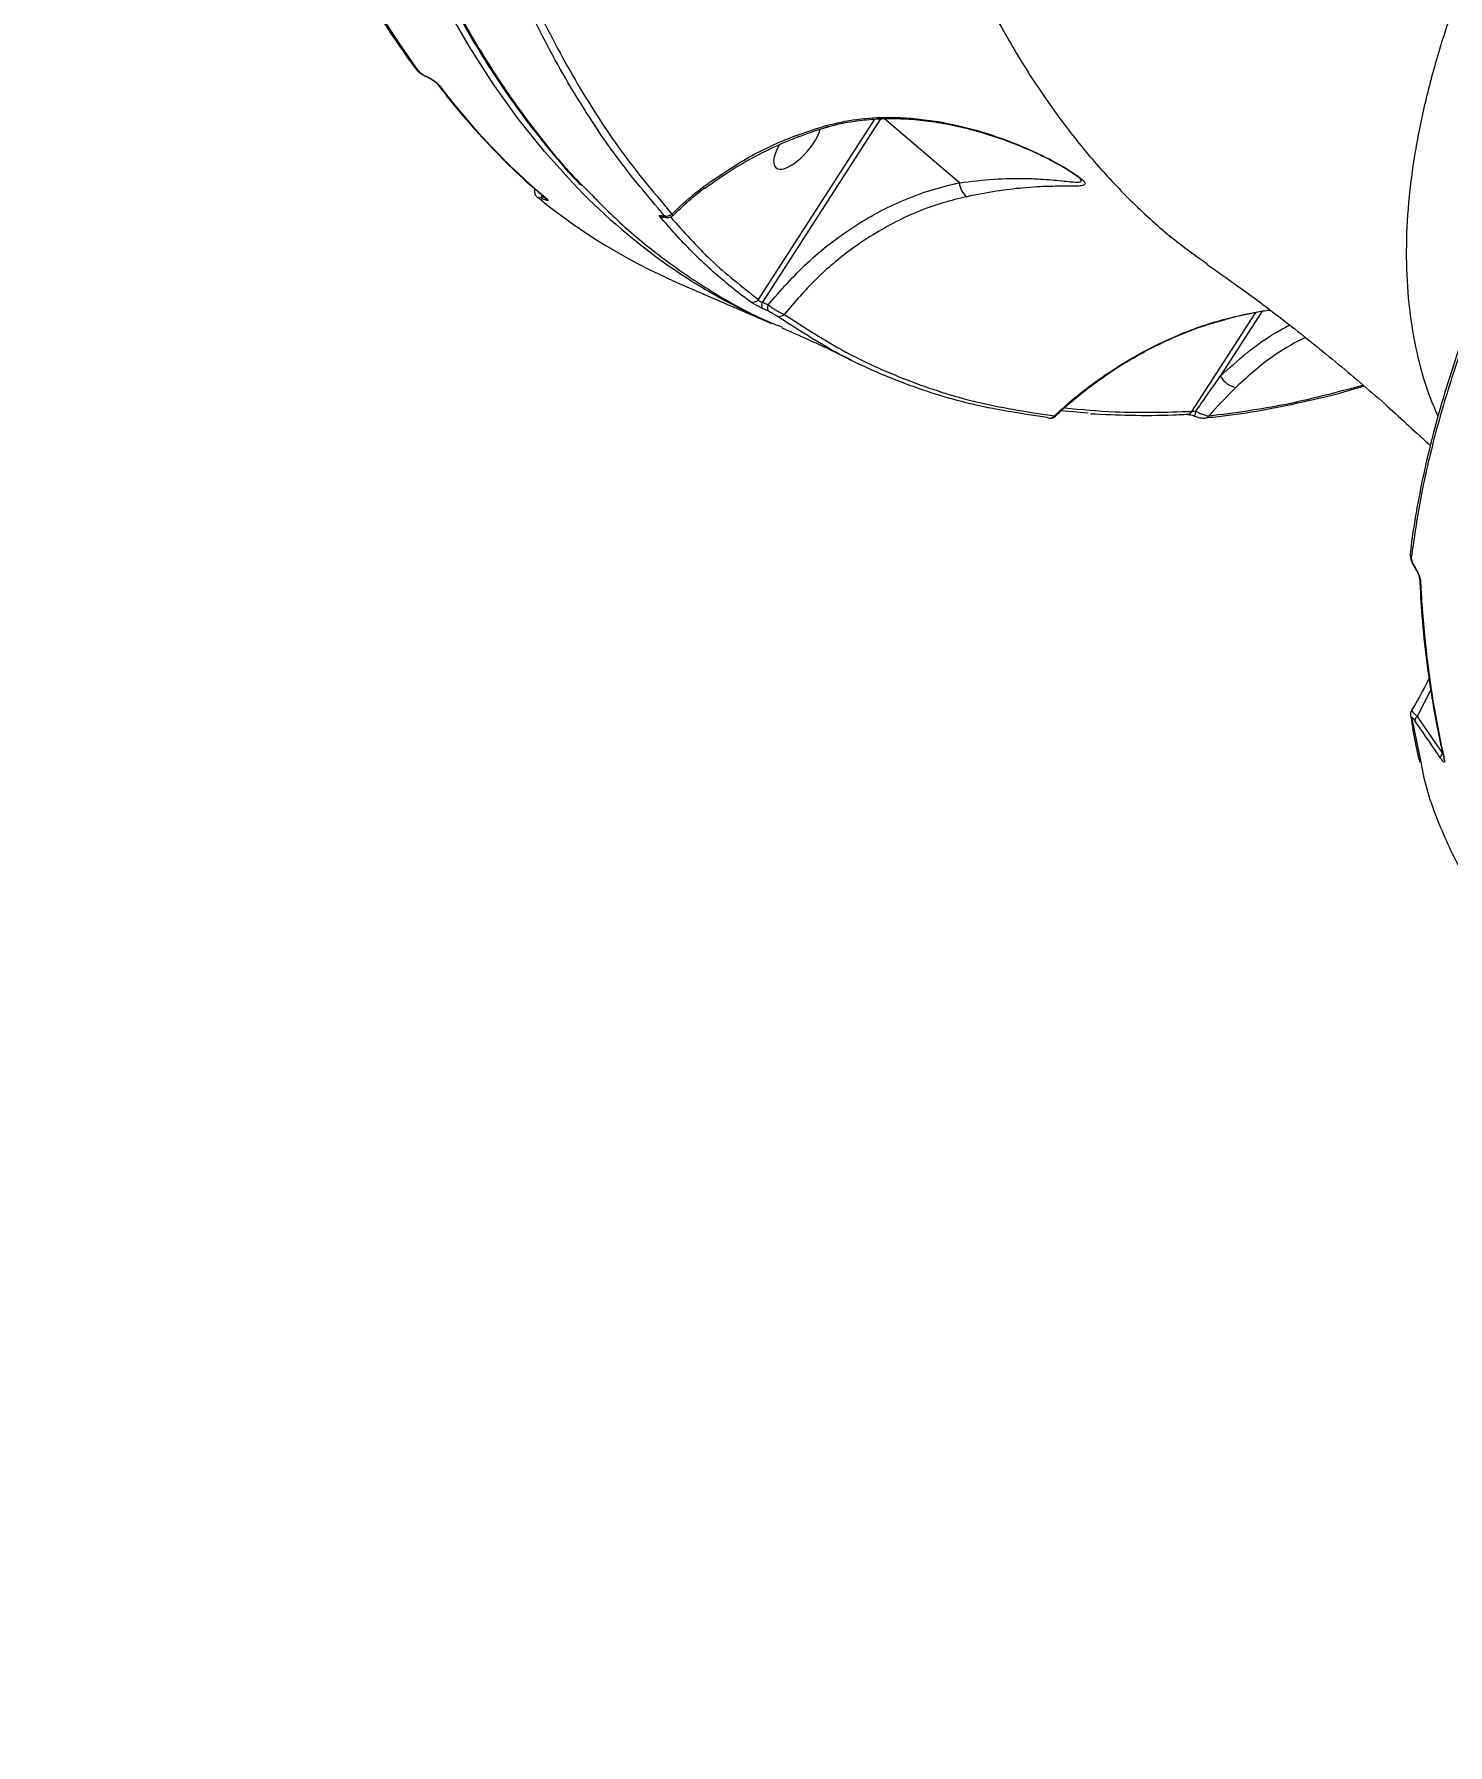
# Model space of a CAD drawing. Header units: millimetres. Extents: x -10881 to 8954, y -8695 to 5624.
# Drawn here: x -5188.4 to -4990.8, y 2245.8 to 2484.9 of the extents above; entities that cross this region are included whole.
import ezdxf

# ---------------------------------------------------------------- set-up
doc = ezdxf.new("R2010")
doc.units = ezdxf.units.MM
for name, color, linetype in [('DIKOM_ОБЪЕКТ', 7, 'Continuous'), ('DIKOM_РАЗМЕР_ЗОНА', 7, 'Continuous'), ('DIKOM_РАЗМЕР_ОБЪЕКТА', 7, 'Continuous')]:
    doc.layers.add(name, color=color, linetype=linetype)
doc.styles.add('style1', font='arial.ttf', dxfattribs={"width": 0.8})
doc.dimstyles.new('1-50', dxfattribs={"dimtxt": 300, "dimasz": 200, "dimexe": 100, "dimexo": 0, "dimgap": 100, "dimtad": 1, "dimtxsty": 'style1', "dimcen": 200, "dimclrd": 7, "dimclre": 7, "dimclrt": 7, "dimadec": 1, "dimazin": 2, "dimtfac": 1, "dimtmove": 0, "dimatfit": 2, "dimfxl": 0, "dimlwd": 25, "dimlwe": 18, "dimarcsym": 0})

# ---------------------------------------------------------------- blocks, each defined once
blk = doc.blocks.new('*D9')
at = {"layer": 'Defpoints', "color": 0, "transparency": 16777216}
for p in [(-9533.99, 4149), (-6877.05, 4149), (-2715.65, -5051.15)]:
    blk.add_point(p, dxfattribs=at)
at = {"layer": 'DIKOM_РАЗМЕР_ОБЪЕКТА', "color": 7, "lineweight": 18, "transparency": 16777216}
for p, q in [((-6877.05, 4149), (-9633.99, 4149)), ((-2715.65, -5051.15), (-9633.99, -5051.15))]:
    blk.add_line(p, q, dxfattribs=at)
at = {"layer": 'DIKOM_РАЗМЕР_ОБЪЕКТА', "color": 7, "lineweight": 25, "transparency": 16777216}
blk.add_line((-9533.99, -4851.15), (-9533.99, 3949), dxfattribs=at)
at = {"layer": 'DIKOM_РАЗМЕР_ОБЪЕКТА', "color": 7, "transparency": 16777216}
for points in [[(-9567.32, 3949), (-9500.66, 3949), (-9533.99, 4149)], [(-9567.32, -4851.15), (-9500.66, -4851.15), (-9533.99, -5051.15)]]:
    blk.add_solid(points, dxfattribs=at)
at = {"layer": 'DIKOM_РАЗМЕР_ОБЪЕКТА', "color": 7, "transparency": 16777216, "insert": (-9787.16, -451.07), "char_height": 300, "attachment_point": 5, "rotation": 90, "style": 'style1'}
blk.add_mtext('9200', dxfattribs=at)
blk = doc.blocks.new('*D10')
at = {"layer": 'Defpoints', "color": 0, "transparency": 16777216}
for p in [(-7152.73, 2730.8), (7385.22, 911.28), (7385.22, -7693.77)]:
    blk.add_point(p, dxfattribs=at)
at = {"layer": 'DIKOM_РАЗМЕР_ОБЪЕКТА', "color": 7, "lineweight": 18, "transparency": 16777216}
for p, q in [((-7152.73, 2730.8), (-7152.73, -7793.77)), ((7385.22, 911.28), (7385.22, -7793.77))]:
    blk.add_line(p, q, dxfattribs=at)
at = {"layer": 'DIKOM_РАЗМЕР_ОБЪЕКТА', "color": 7, "lineweight": 25, "transparency": 16777216}
blk.add_line((-6952.73, -7693.77), (7185.22, -7693.77), dxfattribs=at)
at = {"layer": 'DIKOM_РАЗМЕР_ОБЪЕКТА', "color": 7, "transparency": 16777216}
for points in [[(-6952.73, -7660.43), (-6952.73, -7727.1), (-7152.73, -7693.77)], [(7185.22, -7660.43), (7185.22, -7727.1), (7385.22, -7693.77)]]:
    blk.add_solid(points, dxfattribs=at)
at = {"layer": 'DIKOM_РАЗМЕР_ОБЪЕКТА', "color": 7, "transparency": 16777216, "insert": (116.24, -7440.59), "char_height": 300, "attachment_point": 5, "style": 'style1'}
blk.add_mtext('14500', dxfattribs=at)
blk = doc.blocks.new('*D11')
at = {"layer": 'Defpoints', "color": 0, "transparency": 16777216}
for p in [(-7028.45, 5624.13), (-10431.26, -7165.91), (-2784.83, -7165.91)]:
    blk.add_point(p, dxfattribs=at)
at = {"layer": 'DIKOM_РАЗМЕР_ЗОНА', "color": 7, "lineweight": 18, "transparency": 16777216}
for p, q in [((-7028.45, 5624.13), (-10531.26, 5624.13)), ((-2784.83, -7165.91), (-10531.26, -7165.91))]:
    blk.add_line(p, q, dxfattribs=at)
at = {"layer": 'DIKOM_РАЗМЕР_ЗОНА', "color": 7, "lineweight": 25, "transparency": 16777216}
blk.add_line((-10431.26, 5424.13), (-10431.26, -6965.91), dxfattribs=at)
at = {"layer": 'DIKOM_РАЗМЕР_ЗОНА', "color": 7, "transparency": 16777216}
for points in [[(-10464.6, 5424.13), (-10397.93, 5424.13), (-10431.26, 5624.13)], [(-10464.6, -6965.91), (-10397.93, -6965.91), (-10431.26, -7165.91)]]:
    blk.add_solid(points, dxfattribs=at)
at = {"layer": 'DIKOM_РАЗМЕР_ЗОНА', "color": 7, "transparency": 16777216, "insert": (-10684.43, -770.89), "char_height": 300, "attachment_point": 5, "rotation": 90, "style": 'style1'}
blk.add_mtext('12800', dxfattribs=at)
blk = doc.blocks.new('*D12')
at = {"layer": 'Defpoints', "color": 0, "transparency": 16777216}
for p in [(-9113.32, 3014.05), (8954.2, 2756.48), (8954.2, -8594.51)]:
    blk.add_point(p, dxfattribs=at)
at = {"layer": 'DIKOM_РАЗМЕР_ЗОНА', "color": 7, "lineweight": 18, "transparency": 16777216}
for p, q in [((-9113.32, 3014.05), (-9113.32, -8694.51)), ((8954.2, 2756.48), (8954.2, -8694.51))]:
    blk.add_line(p, q, dxfattribs=at)
at = {"layer": 'DIKOM_РАЗМЕР_ЗОНА', "color": 7, "lineweight": 25, "transparency": 16777216}
blk.add_line((-8913.32, -8594.51), (8754.2, -8594.51), dxfattribs=at)
at = {"layer": 'DIKOM_РАЗМЕР_ЗОНА', "color": 7, "transparency": 16777216}
for points in [[(-8913.32, -8561.18), (-8913.32, -8627.85), (-9113.32, -8594.51)], [(8754.2, -8561.18), (8754.2, -8627.85), (8954.2, -8594.51)]]:
    blk.add_solid(points, dxfattribs=at)
at = {"layer": 'DIKOM_РАЗМЕР_ЗОНА', "color": 7, "transparency": 16777216, "insert": (-79.56, -8341.34), "char_height": 300, "attachment_point": 5, "style": 'style1'}
blk.add_mtext('18000', dxfattribs=at)

msp = doc.modelspace()

# ---------------------------------------------------------------- linework, layer by layer
at = {"layer": 'DIKOM_ОБЪЕКТ', "color": 7, "linetype": 'Continuous', "lineweight": 15}
for p, q in [((-5133.634, 2479.059), (-5133.549, 2479.022)), ((-5133.549, 2478.989), (-5133.464, 2478.952)), ((-5087.192, 2447.863), (-5070.934, 2473.079)), ((-5070.127, 2473.099), (-5086.631, 2447.502)), ((-5059.103, 2464.176), (-5069.564, 2473.113)), ((-5117.364, 2461.935), (-5117.392, 2461.946)), ((-5024.526, 2452.911), (-5024.453, 2452.858)), ((-5098.593, 2450.254), (-5085.339, 2444.513)), ((-5086.631, 2447.502), (-5085.822, 2447.108)), ((-5085.789, 2446.204), (-5086.595, 2446.597)), ((-5026.597, 2432.214), (-5017.675, 2446.052)), ((-5016.76, 2446.24), (-5022.634, 2437.129)), ((-5041.081, 2431.963), (-5044.857, 2432.297)), ((-4995.426, 2410.344), (-4995.398, 2410.3)), ((-4993.208, 2393.279), (-4995.122, 2389.544)), ((-4995.885, 2389.295), (-4994.578, 2382.929)), ((-4995.122, 2389.544), (-4991.553, 2384.332))]:
    msp.add_line(p, q, dxfattribs=at)
at = {"layer": 'DIKOM_ОБЪЕКТ', "color": 7, "linetype": 'Continuous', "lineweight": 15, "flags": 128}
for points in [[(-5112.394, 2463.384), (-5113.234, 2464.255), (-5117.077, 2468.528), (-5120.752, 2473.106), (-5124.256, 2477.984), (-5127.587, 2483.159), (-5130.742, 2488.625)], [(-5077.696, 2472.182), (-5077.571, 2472.074), (-5077.465, 2472.047), (-5077.456, 2472.049)], [(-5118.04, 2462.112), (-5117.999, 2462.081), (-5117.854, 2461.999)], [(-5116.883, 2461.983), (-5116.839, 2461.95), (-5116.687, 2461.863)], [(-5100.609, 2459.534), (-5100.487, 2459.46), (-5100.458, 2459.448)], [(-4995.402, 2410.285), (-4995.411, 2410.3), (-4995.413, 2410.38)]]:
    msp.add_lwpolyline(points, dxfattribs=at)
at = {"layer": 'DIKOM_ОБЪЕКТ', "color": 7, "linetype": 'Continuous', "lineweight": 15}
for centre, radius, start, end in [((-5014.177, 2566.367), 148.409, 197.36219, 215.65211), ((-5134.463, 2480.583), 0.781, 216.71624, 246.90684), ((-5133.465, 2479.18), 0.208, 215.54674, 246.19941), ((-5133.38, 2479.142), 0.207, 215.5187, 247.29142), ((-5131.458, 2478.48), 0.781, 217.00395, 246.89923), ((-5053.411, 2536.966), 98.206, 217.07501, 229.8853), ((-5050.985, 2522.596), 85.306, 223.95686, 246.25264), ((-5094.705, 2463.705), 0.294, 209.72848, 259.6972), ((-5056.481, 2464.33), 2.626, 183.36059, 233.23805), ((-5065.654, 2525.937), 82.54, 230.77177, 246.48028), ((-5116.877, 2462.332), 0.643, 164.85161, 216.85367), ((-5116.855, 2462.318), 0.637, 165.42804, 216.95741), ((-5100.549, 2460.312), 0.955, 244.32184, 286.24446), ((-5099.969, 2460.521), 1, 246.23935, 313.65327), ((-5087.957, 2448.458), 0.97, 246.31418, 322.13483), ((-5085.915, 2447.077), 0.832, 149.31154, 215.24494), ((-5085.11, 2446.682), 0.83, 149.13309, 215.14766), ((-5084.257, 2446.428), 0.943, 245.81063, 316.30997), ((-5019.681, 2438.936), 3.462, 211.45843, 256.99897), ((-5027.3, 2432.61), 0.808, 275.17475, 330.5675), ((-5023.46, 2431.169), 2.79, 157.09593, 172.12352), ((-5046.476, 2432.118), 0.839, 244.58458, 320.98338), ((-5024.856, 2432.084), 0.817, 278.17987, 322.39232), ((-4995.262, 2412.251), 0.832, 173.27416, 215.61782), ((-4994.087, 2408.946), 0.723, 182.50597, 218.1164), ((-4995.188, 2389.791), 0.855, 187.34907, 215.48104), ((-4994.621, 2388.851), 0.855, 125.85598, 169.35902), ((-4991.071, 2383.636), 0.847, 124.68447, 168.25557), ((-4990.668, 2383.914), 0.765, 191.67133, 215.64854)]:
    msp.add_arc(centre, radius, start, end, dxfattribs=at)
for start_param, end_param in [(3.2836921, 5.5459991), (1.9818586, 3.2836921)]:
    msp.add_ellipse((-5081.73, 2469.836), major_axis=(3.012, 3.564), ratio=0.4015361, start_param=start_param, end_param=end_param, dxfattribs=at)
for points, knots in [([(-5147.915, 2691.352), (-5148.129, 2689.946), (-5148.861, 2685.145), (-5149.926, 2677.06), (-5151.114, 2667.118), (-5152.111, 2657.333), (-5152.931, 2647.716), (-5153.569, 2638.269), (-5154.027, 2628.988), (-5154.306, 2619.869), (-5154.406, 2610.908), (-5154.328, 2602.105), (-5154.07, 2593.455), (-5153.633, 2584.957), (-5153.016, 2576.609), (-5152.219, 2568.418), (-5151.245, 2560.409), (-5150.097, 2552.616), (-5148.777, 2545.062), (-5147.287, 2537.75), (-5145.626, 2530.677), (-5143.794, 2523.839), (-5141.792, 2517.234), (-5139.618, 2510.86), (-5137.271, 2504.716), (-5134.752, 2498.801), (-5132.058, 2493.112), (-5129.191, 2487.653), (-5126.157, 2482.435), (-5122.967, 2477.483), (-5119.635, 2472.808), (-5116.151, 2468.448), (-5113.578, 2465.445), (-5112.123, 2463.979), (-5111.925, 2463.78)], [0, 0, 0, 0, 0.0136711, 0.0466663, 0.0796722, 0.1125298, 0.1452364, 0.1778293, 0.2103456, 0.2428227, 0.2752975, 0.3077997, 0.3403614, 0.3730194, 0.4058107, 0.4387721, 0.4718057, 0.5047379, 0.5375071, 0.5701507, 0.6027055, 0.6352079, 0.6676943, 0.7001984, 0.7327466, 0.7653748, 0.7981185, 0.8310132, 0.8640304, 0.8969971, 0.9297675, 0.9623851, 0.9948853, 1, 1, 1, 1]), ([(-5147.495, 2690.864), (-5148.068, 2686.877), (-5149.368, 2677.841), (-5150.984, 2664.016), (-5152.349, 2649.383), (-5153.303, 2635.031), (-5153.853, 2620.88), (-5153.984, 2607), (-5153.684, 2593.39), (-5152.949, 2580.179), (-5151.792, 2567.544), (-5150.232, 2555.523), (-5148.286, 2544.088), (-5145.935, 2533.12), (-5143.16, 2522.566), (-5139.96, 2512.483), (-5136.324, 2502.879), (-5132.277, 2493.849), (-5127.874, 2485.517), (-5123.157, 2477.877), (-5118.101, 2470.972), (-5114.25, 2466.24), (-5111.98, 2464.004), (-5111.633, 2463.661)], [0, 0, 0, 0, 0.0389583, 0.0882988, 0.1376392, 0.1873224, 0.2370056, 0.2877698, 0.3385339, 0.3896716, 0.4408093, 0.4901498, 0.5394902, 0.5891734, 0.6388566, 0.6896208, 0.7403849, 0.7915226, 0.8426603, 0.8920002, 0.9413401, 0.9910227, 1, 1, 1, 1]), ([(-5077.599, 2622.122), (-5077.741, 2616.933), (-5078.027, 2606.542), (-5077.772, 2591.503), (-5077.009, 2576.889), (-5075.762, 2563.616), (-5074.155, 2551.634), (-5072.281, 2540.844), (-5070.034, 2530.481), (-5067.397, 2520.494), (-5064.371, 2510.94), (-5060.944, 2501.828), (-5057.141, 2493.253), (-5053.058, 2485.413), (-5048.739, 2478.304), (-5044.208, 2471.88), (-5039.373, 2465.99), (-5034.192, 2460.637), (-5029.257, 2456.234), (-5025.914, 2453.886), (-5024.526, 2452.911)], [0, 0, 0, 0, 0.0644933, 0.1291444, 0.1942776, 0.259574, 0.3134729, 0.3673718, 0.421647, 0.4759222, 0.5313948, 0.5868673, 0.6427589, 0.6986504, 0.7508568, 0.8030631, 0.8556269, 0.9081906, 0.9618901, 1, 1, 1, 1]), ([(-4992.193, 2431.517), (-4992.661, 2432.602), (-4993.888, 2435.452), (-4995.221, 2440.449), (-4996.259, 2446.483), (-4996.68, 2452.887), (-4996.507, 2459.641), (-4995.741, 2466.596), (-4994.42, 2473.718), (-4992.579, 2480.986), (-4990.195, 2488.515), (-4987.504, 2495.67), (-4984.656, 2502.364), (-4981.776, 2508.549), (-4978.584, 2514.86), (-4974.715, 2522.02), (-4971.651, 2527.164), (-4969.894, 2530.113)], [0, 0, 0, 0, 0.04548234, 0.11943323, 0.19351592, 0.2685382, 0.34369647, 0.41912796, 0.49077793, 0.56242799, 0.634547, 0.70666608, 0.76142479, 0.81618351, 0.87114856, 0.92611362, 1, 1, 1, 1]), ([(-5156.24, 2522.514), (-5155.861, 2521.383), (-5154.763, 2518.101), (-5152.815, 2512.85), (-5150.343, 2506.845), (-5147.703, 2501.09), (-5144.899, 2495.587), (-5141.934, 2490.339), (-5138.863, 2485.442), (-5136.546, 2482.093), (-5135.286, 2480.383), (-5135.089, 2480.116)], [0, 0, 0, 0, 0.06883382, 0.1996417, 0.33044335, 0.46122759, 0.59198832, 0.72271859, 0.85341078, 0.97711995, 1, 1, 1, 1]), ([(-5100.372, 2459.606), (-5102.619, 2462.268), (-5107.118, 2467.6), (-5113.177, 2476.878), (-5118.766, 2487.021), (-5121.987, 2494.602), (-5123.6, 2498.399)], [0, 0, 0, 0, 0.2482766, 0.4972325, 0.7482654, 1, 1, 1, 1]), ([(-5122.466, 2498.544), (-5120.879, 2494.803), (-5117.7, 2487.311), (-5112.158, 2477.21), (-5106.093, 2467.882), (-5101.552, 2462.495), (-5099.279, 2459.797)], [0, 0, 0, 0, 0.248276, 0.4972311, 0.7482642, 1, 1, 1, 1]), ([(-5135.082, 2480.126), (-5135.051, 2480.079), (-5134.911, 2479.871), (-5134.597, 2479.611), (-5134.132, 2479.288), (-5133.761, 2479.076), (-5133.568, 2479.004), (-5133.511, 2478.983)], [0, 0, 0, 0, 0.0992356, 0.4363626, 0.68487, 0.9082706, 1, 1, 1, 1]), ([(-5134.77, 2479.865), (-5134.707, 2479.792), (-5134.595, 2479.663), (-5134.32, 2479.448), (-5134.039, 2479.263), (-5133.803, 2479.134), (-5133.673, 2479.076), (-5133.634, 2479.059)], [0, 0, 0, 0, 0.3025704, 0.534681, 0.7254608, 0.9171004, 1, 1, 1, 1]), ([(-5133.549, 2479.022), (-5133.49, 2478.995), (-5133.286, 2478.904), (-5132.912, 2478.697), (-5132.462, 2478.402), (-5132.033, 2478.066), (-5131.859, 2477.869), (-5131.764, 2477.762)], [0, 0, 0, 0, 0.0796272, 0.2757181, 0.4707552, 0.7105349, 1, 1, 1, 1]), ([(-5133.46, 2478.949), (-5133.434, 2478.938), (-5133.34, 2478.898), (-5133.185, 2478.821), (-5133.07, 2478.752), (-5133.033, 2478.731)], [0, 0, 0, 0, 0.2061807, 0.7480656, 1, 1, 1, 1]), ([(-5133.033, 2478.731), (-5132.978, 2478.699), (-5132.812, 2478.605), (-5132.546, 2478.421), (-5132.281, 2478.215), (-5132.117, 2478.055), (-5132.092, 2478.022), (-5132.082, 2478.01)], [0, 0, 0, 0, 0.1083884, 0.3258967, 0.5865407, 0.8501151, 1, 1, 1, 1]), ([(-5132.078, 2478.006), (-5131.473, 2477.225), (-5129.721, 2474.965), (-5126.705, 2471.43), (-5122.981, 2467.498), (-5119.691, 2464.377), (-5117.621, 2462.612), (-5116.882, 2461.983)], [0, 0, 0, 0, 0.1293171, 0.3744324, 0.6194486, 0.8643304, 1, 1, 1, 1]), ([(-5077.696, 2472.182), (-5076.29, 2472.51), (-5073.433, 2473.178), (-5068.4, 2473.427), (-5062.76, 2472.971), (-5056.675, 2471.618), (-5051.73, 2469.892), (-5047.926, 2468.204), (-5045.356, 2466.884), (-5043.33, 2465.682), (-5041.989, 2464.729), (-5041.415, 2464.082), (-5041.659, 2463.795), (-5042.396, 2463.7), (-5043.862, 2463.679), (-5046.4, 2463.702), (-5049.993, 2463.501), (-5053.88, 2463.04), (-5056.653, 2462.499), (-5058.053, 2462.226)], [0, 0, 0, 0, 0.0629197, 0.127791, 0.2147671, 0.3041642, 0.3947471, 0.4415346, 0.4882116, 0.5268398, 0.5575703, 0.588539, 0.6242856, 0.6582042, 0.6928778, 0.7739249, 0.8569712, 0.9277884, 1, 1, 1, 1]), ([(-5077.437, 2471.993), (-5077.051, 2472.105), (-5075.855, 2472.453), (-5073.693, 2472.826), (-5070.944, 2473.12), (-5068.002, 2473.189), (-5064.908, 2473.022), (-5061.682, 2472.582), (-5058.337, 2471.885), (-5054.917, 2470.921), (-5051.79, 2469.811), (-5049.134, 2468.695), (-5047.06, 2467.721), (-5045.898, 2467.096), (-5045.364, 2466.809)], [0, 0, 0, 0, 0.0369979, 0.1143932, 0.196621, 0.283808, 0.3754239, 0.4710883, 0.5723832, 0.6790508, 0.7883433, 0.8706146, 0.9406546, 1, 1, 1, 1]), ([(-5094.96, 2463.56), (-5093.094, 2464.858), (-5089.325, 2467.481), (-5083.476, 2470.329), (-5079.505, 2471.602), (-5077.696, 2472.182)], [0, 0, 0, 0, 0.3481775, 0.703135, 1, 1, 1, 1]), ([(-5094.725, 2463.37), (-5093.745, 2464.078), (-5091.692, 2465.559), (-5088.379, 2467.514), (-5084.855, 2469.301), (-5081.213, 2470.783), (-5078.729, 2471.666), (-5077.457, 2471.987), (-5077.441, 2471.991)], [0, 0, 0, 0, 0.1847148, 0.3869336, 0.5900848, 0.793744, 0.9973571, 1, 1, 1, 1]), ([(-5045.364, 2466.809), (-5045.339, 2466.795), (-5044.901, 2466.566), (-5044.175, 2466.132), (-5043.317, 2465.592), (-5042.801, 2465.227), (-5042.652, 2465.102), (-5042.617, 2465.073)], [0, 0, 0, 0, 0.0214881, 0.3665541, 0.6666185, 0.9231971, 1, 1, 1, 1]), ([(-5118.421, 2463.312), (-5118.44, 2463.272), (-5118.504, 2463.132), (-5118.498, 2462.879), (-5118.433, 2462.609), (-5118.318, 2462.396), (-5118.183, 2462.237), (-5118.097, 2462.153), (-5118.044, 2462.116), (-5118.04, 2462.113)], [0, 0, 0, 0, 0.0910644, 0.3133371, 0.5003554, 0.6674661, 0.8208085, 0.9847175, 1, 1, 1, 1]), ([(-5111.633, 2463.661), (-5110.081, 2462.065), (-5106.595, 2458.477), (-5100.769, 2453.678), (-5094.201, 2449.178), (-5088.565, 2445.939), (-5085.007, 2444.455), (-5083.873, 2443.982)], [0, 0, 0, 0, 0.1873478, 0.4209892, 0.6546305, 0.889991, 1, 1, 1, 1]), ([(-5099.279, 2459.797), (-5098.243, 2460.78), (-5096.856, 2462.096), (-5095.343, 2463.264), (-5094.96, 2463.56)], [0, 0, 0, 0, 0.7468136, 1, 1, 1, 1]), ([(-5099.099, 2459.599), (-5098.591, 2460.101), (-5097.313, 2461.365), (-5095.843, 2462.617), (-5094.86, 2463.333), (-5094.751, 2463.412)], [0, 0, 0, 0, 0.3700499, 0.9304149, 1, 1, 1, 1]), ([(-5085.822, 2447.108), (-5084.051, 2449.142), (-5081.372, 2452.22), (-5077.279, 2455.65), (-5073.997, 2458.008), (-5070.528, 2460.065), (-5066.863, 2461.813), (-5063.053, 2463.237), (-5060.419, 2463.863), (-5059.103, 2464.176)], [0, 0, 0, 0, 0.2404012, 0.3636791, 0.4869552, 0.6133609, 0.7397639, 0.8698839, 1, 1, 1, 1]), ([(-5059.103, 2464.176), (-5057.465, 2464.37), (-5054.146, 2464.763), (-5050.021, 2464.823), (-5046.518, 2464.643), (-5044.255, 2464.388), (-5042.903, 2464.261), (-5042.211, 2464.255), (-5041.978, 2464.438), (-5042.241, 2464.77), (-5042.473, 2464.967), (-5042.502, 2464.991)], [0, 0, 0, 0, 0.19650547, 0.39807209, 0.56469414, 0.73397882, 0.80241769, 0.87196421, 0.94325229, 0.99281654, 1, 1, 1, 1]), ([(-5042.502, 2464.991), (-5042.521, 2465.009), (-5042.549, 2465.035), (-5042.597, 2465.069), (-5042.613, 2465.08)], [0, 0, 0, 0, 0.6731677, 1, 1, 1, 1]), ([(-5117.392, 2461.946), (-5117.477, 2461.982), (-5117.649, 2462.054), (-5117.831, 2462.109), (-5117.935, 2462.12), (-5117.948, 2462.083), (-5117.883, 2462.025), (-5117.854, 2461.999)], [0, 0, 0, 0, 0.1951513, 0.3900918, 0.5932741, 0.8111156, 1, 1, 1, 1]), ([(-5116.687, 2461.863), (-5116.643, 2461.823), (-5116.55, 2461.736), (-5116.567, 2461.681), (-5116.717, 2461.695), (-5116.985, 2461.777), (-5117.238, 2461.882), (-5117.364, 2461.935)], [0, 0, 0, 0, 0.1890341, 0.4045268, 0.6068518, 0.803372, 1, 1, 1, 1]), ([(-5116.887, 2461.986), (-5116.883, 2461.984), (-5116.876, 2461.978), (-5116.88, 2461.981), (-5116.881, 2461.983)], [0, 0, 0, 0, 0.4932226, 1, 1, 1, 1]), ([(-5058.053, 2462.226), (-5059.181, 2461.956), (-5062.572, 2461.144), (-5068.097, 2458.868), (-5074.02, 2455.199), (-5079.26, 2450.814), (-5082.128, 2447.465), (-5083.575, 2445.776)], [0, 0, 0, 0, 0.11658015, 0.3502653, 0.58970744, 0.79308861, 1, 1, 1, 1]), ([(-5100.963, 2459.451), (-5100.994, 2459.499), (-5101.057, 2459.594), (-5100.965, 2459.633), (-5100.793, 2459.6), (-5100.65, 2459.549), (-5100.609, 2459.534)], [0, 0, 0, 0, 0.2927471, 0.5849578, 0.8819794, 1, 1, 1, 1]), ([(-5088.347, 2447.57), (-5088.57, 2447.736), (-5089.688, 2448.563), (-5092.492, 2450.788), (-5096.581, 2454.466), (-5099.501, 2457.789), (-5100.963, 2459.451)], [0, 0, 0, 0, 0.0480628, 0.2403226, 0.6198798, 1, 1, 1, 1]), ([(-5100.609, 2459.534), (-5100.564, 2459.519), (-5100.452, 2459.479), (-5100.34, 2459.466), (-5100.295, 2459.502), (-5100.346, 2459.571), (-5100.372, 2459.606)], [0, 0, 0, 0, 0.18358036, 0.46265161, 0.7309778, 1, 1, 1, 1]), ([(-5100.551, 2459.479), (-5100.551, 2459.479), (-5100.558, 2459.48), (-5100.53, 2459.474), (-5100.479, 2459.455), (-5100.452, 2459.445)], [0, 0, 0, 0, 0.0470101, 0.5039568, 1, 1, 1, 1]), ([(-5100.455, 2459.455), (-5100.322, 2459.406), (-5100.108, 2459.327), (-5099.737, 2459.313), (-5099.418, 2459.405), (-5099.196, 2459.517), (-5099.123, 2459.619), (-5099.119, 2459.624)], [0, 0, 0, 0, 0.3455176, 0.5562463, 0.7611982, 0.9883397, 1, 1, 1, 1]), ([(-5099.477, 2459.399), (-5097.649, 2457.338), (-5093.894, 2453.102), (-5089.465, 2449.64), (-5087.192, 2447.863)], [0, 0, 0, 0, 0.4866334, 1, 1, 1, 1]), ([(-5099.279, 2459.797), (-5099.209, 2459.731), (-5099.107, 2459.636), (-5099.131, 2459.639), (-5099.139, 2459.639)], [0, 0, 0, 0, 0.6925041, 1, 1, 1, 1]), ([(-5024.513, 2452.773), (-5023.108, 2451.8), (-5019.263, 2449.139), (-5013.121, 2444.485), (-5006.106, 2438.851), (-4999.488, 2433.189), (-4995.266, 2429.268), (-4993.273, 2427.418)], [0, 0, 0, 0, 0.1301862, 0.356322, 0.5802413, 0.8018857, 1, 1, 1, 1]), ([(-5086.595, 2446.597), (-5086.732, 2446.664), (-5087.005, 2446.799), (-5087.449, 2447.033), (-5087.846, 2447.254), (-5088.164, 2447.443), (-5088.287, 2447.529), (-5088.347, 2447.57)], [0, 0, 0, 0, 0.2064332, 0.4133689, 0.6142255, 0.8134787, 1, 1, 1, 1]), ([(-5087.192, 2447.863), (-5087.186, 2447.829), (-5087.174, 2447.763), (-5087.102, 2447.668), (-5087.02, 2447.607), (-5086.94, 2447.564), (-5086.872, 2447.538), (-5086.758, 2447.509), (-5086.687, 2447.505), (-5086.631, 2447.502)], [0, 0, 0, 0, 0.20668845, 0.40491227, 0.53958968, 0.590575, 0.72942739, 0.78565742, 1, 1, 1, 1]), ([(-5085.822, 2447.108), (-5085.65, 2446.985), (-5085.305, 2446.738), (-5084.726, 2446.368), (-5084.189, 2446.057), (-5083.802, 2445.863), (-5083.634, 2445.799), (-5083.575, 2445.776)], [0, 0, 0, 0, 0.222342, 0.4448389, 0.6638261, 0.8806417, 1, 1, 1, 1]), ([(-5045.824, 2431.589), (-5045.017, 2432.323), (-5042.232, 2434.854), (-5036.961, 2438.681), (-5030.063, 2442.375), (-5022.932, 2445.07), (-5018.182, 2445.96), (-5015.782, 2446.409)], [0, 0, 0, 0, 0.0949227, 0.3276215, 0.5657318, 0.7805997, 1, 1, 1, 1]), ([(-5022.29, 2444.963), (-5021.701, 2445.136), (-5019.861, 2445.678), (-5017.662, 2446.142), (-5016.058, 2446.334), (-5015.727, 2446.373)], [0, 0, 0, 0, 0.2720377, 0.8500303, 1, 1, 1, 1]), ([(-4987.231, 2446.627), (-4987.25, 2446.58), (-4988.069, 2444.522), (-4989.445, 2440.551), (-4991.337, 2434.728), (-4992.926, 2429.036), (-4994.26, 2423.461), (-4995.289, 2418.03), (-4995.889, 2414.328), (-4996.068, 2412.476), (-4996.08, 2412.348)], [0, 0, 0, 0, 0.0038179, 0.1678364, 0.3319167, 0.496062, 0.6601168, 0.8240094, 0.9878494, 1, 1, 1, 1]), ([(-5084.643, 2445.567), (-5084.675, 2445.589), (-5084.749, 2445.639), (-5084.939, 2445.753), (-5085.204, 2445.902), (-5085.506, 2446.064), (-5085.695, 2446.158), (-5085.789, 2446.204)], [0, 0, 0, 0, 0.148787, 0.348725, 0.5573395, 0.7790753, 1, 1, 1, 1]), ([(-5046.837, 2431.36), (-5050.237, 2431.866), (-5057.048, 2432.881), (-5066.713, 2435.917), (-5076.003, 2439.979), (-5081.76, 2443.703), (-5084.643, 2445.567)], [0, 0, 0, 0, 0.248104, 0.4969539, 0.7480901, 1, 1, 1, 1]), ([(-5083.575, 2445.776), (-5080.741, 2443.941), (-5075.063, 2440.264), (-5065.845, 2436.204), (-5056.154, 2433.133), (-5049.271, 2432.104), (-5045.824, 2431.589)], [0, 0, 0, 0, 0.2481019, 0.4969506, 0.748088, 1, 1, 1, 1]), ([(-5045.653, 2431.543), (-5045.473, 2431.724), (-5044.32, 2432.873), (-5042.006, 2434.788), (-5038.724, 2437.255), (-5035.272, 2439.458), (-5031.697, 2441.407), (-5028.03, 2443.058), (-5024.887, 2444.252), (-5022.958, 2444.78), (-5022.29, 2444.963)], [0, 0, 0, 0, 0.02780457, 0.17740511, 0.32702786, 0.47665133, 0.62629113, 0.77528215, 0.92217283, 1, 1, 1, 1]), ([(-5022.634, 2437.129), (-5021.414, 2438.241), (-5018.96, 2440.476), (-5015.678, 2442.825), (-5013.602, 2443.941), (-5012.949, 2444.293)], [0, 0, 0, 0, 0.4039972, 0.8123706, 1, 1, 1, 1]), ([(-4987.124, 2445.898), (-4988.211, 2442.905), (-4990.389, 2436.914), (-4992.865, 2428.257), (-4994.809, 2419.823), (-4995.561, 2414.454), (-4995.938, 2411.767)], [0, 0, 0, 0, 0.2489045, 0.498243, 0.7488998, 1, 1, 1, 1]), ([(-5083.913, 2443.89), (-5083.442, 2443.684), (-5080.435, 2442.37), (-5077.179, 2440.891), (-5074.441, 2439.475), (-5074.179, 2439.34)], [0, 0, 0, 0, 0.1439106, 0.9183151, 1, 1, 1, 1]), ([(-5010.788, 2442.555), (-5012.146, 2441.828), (-5015.615, 2439.973), (-5018.627, 2437.231), (-5020.46, 2435.562)], [0, 0, 0, 0, 0.3918173, 1, 1, 1, 1]), ([(-5026.031, 2432.255), (-5025.8, 2432.592), (-5024.68, 2434.231), (-5023.54, 2435.846), (-5022.634, 2437.129)], [0, 0, 0, 0, 0.2060595, 1, 1, 1, 1]), ([(-5024.747, 2431.314), (-5023.78, 2431.41), (-5020.943, 2431.693), (-5016.14, 2432.479), (-5010.348, 2433.674), (-5005.824, 2434.775), (-5003.212, 2435.569), (-5002.581, 2435.761)], [0, 0, 0, 0, 0.1347684, 0.3956915, 0.6566406, 0.9170356, 1, 1, 1, 1]), ([(-5024.209, 2431.586), (-5020.647, 2432.048), (-5013.631, 2432.959), (-5006.318, 2434.916), (-5002.718, 2435.879)], [0, 0, 0, 0, 0.5076144, 1, 1, 1, 1]), ([(-5020.46, 2435.562), (-5021.568, 2434.451), (-5022.847, 2433.17), (-5024.049, 2431.772), (-5024.209, 2431.586)], [0, 0, 0, 0, 0.8666434, 1, 1, 1, 1]), ([(-5044.377, 2432.71), (-5042.059, 2432.487), (-5036.376, 2431.94), (-5030.234, 2432.112), (-5026.597, 2432.214)], [0, 0, 0, 0, 0.407996, 1, 1, 1, 1]), ([(-5026.597, 2432.214), (-5026.587, 2432.216), (-5026.54, 2432.224), (-5026.421, 2432.238), (-5026.232, 2432.251), (-5026.099, 2432.253), (-5026.031, 2432.255)], [0, 0, 0, 0, 0.0804471, 0.3668178, 0.67631, 1, 1, 1, 1]), ([(-5026.031, 2432.255), (-5025.827, 2432.145), (-5025.42, 2431.924), (-5024.84, 2431.695), (-5024.436, 2431.591), (-5024.266, 2431.587), (-5024.209, 2431.586)], [0, 0, 0, 0, 0.2864811, 0.57306, 0.8569444, 1, 1, 1, 1]), ([(-5046.564, 2431.287), (-5046.525, 2431.281), (-5046.416, 2431.263), (-5046.188, 2431.282), (-5045.905, 2431.364), (-5045.748, 2431.495), (-5045.67, 2431.56)], [0, 0, 0, 0, 0.1484071, 0.4119006, 0.7104021, 1, 1, 1, 1]), ([(-5045.824, 2431.589), (-5045.744, 2431.558), (-5045.657, 2431.524), (-5045.671, 2431.559), (-5045.672, 2431.562)], [0, 0, 0, 0, 0.9146303, 1, 1, 1, 1]), ([(-5040.786, 2431.881), (-5038.927, 2431.801), (-5035.146, 2431.637), (-5030.609, 2431.647), (-5027.9, 2431.793), (-5027.231, 2431.829)], [0, 0, 0, 0, 0.4214807, 0.8572188, 1, 1, 1, 1]), ([(-5027.242, 2431.805), (-5027.239, 2431.805), (-5027.233, 2431.806), (-5027.151, 2431.8), (-5026.997, 2431.777), (-5026.743, 2431.719), (-5026.463, 2431.639), (-5026.287, 2431.572), (-5026.225, 2431.548)], [0, 0, 0, 0, 0.0972303, 0.2201211, 0.3792468, 0.600704, 0.8592679, 1, 1, 1, 1]), ([(-5026.397, 2431.619), (-5026.283, 2431.574), (-5025.981, 2431.455), (-5025.434, 2431.313), (-5025.033, 2431.234), (-5024.789, 2431.277), (-5024.755, 2431.283)], [0, 0, 0, 0, 0.2011917, 0.538278, 0.9352918, 1, 1, 1, 1]), ([(-4996.079, 2412.349), (-4996.087, 2412.298), (-4996.114, 2412.119), (-4996.061, 2411.75), (-4995.907, 2411.235), (-4995.667, 2410.7), (-4995.487, 2410.433), (-4995.426, 2410.344)], [0, 0, 0, 0, 0.0740765, 0.2606884, 0.5741616, 0.8569608, 1, 1, 1, 1]), ([(-4995.938, 2411.767), (-4995.939, 2411.737), (-4995.945, 2411.636), (-4995.896, 2411.393), (-4995.775, 2411.052), (-4995.61, 2410.699), (-4995.479, 2410.486), (-4995.413, 2410.38)], [0, 0, 0, 0, 0.10435259, 0.34535876, 0.57594223, 0.78774883, 1, 1, 1, 1]), ([(-4995.413, 2410.38), (-4995.319, 2410.227), (-4995.13, 2409.922), (-4994.898, 2409.417), (-4994.712, 2408.905), (-4994.676, 2408.64), (-4994.656, 2408.499)], [0, 0, 0, 0, 0.2322168, 0.4640132, 0.7140228, 1, 1, 1, 1]), ([(-4995.403, 2410.284), (-4995.396, 2410.274), (-4995.331, 2410.181), (-4995.195, 2409.943), (-4995.019, 2409.588), (-4994.887, 2409.245), (-4994.825, 2409.021), (-4994.81, 2408.913), (-4994.81, 2408.913), (-4994.81, 2408.913)], [0, 0, 0, 0, 0.0227187, 0.1973057, 0.4062986, 0.6405305, 0.8215353, 0.9449459, 1, 1, 1, 1]), ([(-4994.791, 2408.92), (-4994.69, 2407.138), (-4994.467, 2403.221), (-4993.849, 2397.401), (-4992.974, 2391.445), (-4992.15, 2386.904), (-4991.544, 2384.415), (-4991.385, 2383.766)], [0, 0, 0, 0, 0.1999953, 0.4397014, 0.6784053, 0.9160948, 1, 1, 1, 1]), ([(-4994.656, 2408.499), (-4994.637, 2408.131), (-4994.538, 2406.292), (-4994.201, 2401.574), (-4993.411, 2394.542), (-4992.317, 2388.095), (-4991.516, 2384.488), (-4991.29, 2383.468)], [0, 0, 0, 0, 0.04137265, 0.2068702, 0.53814975, 0.86942865, 1, 1, 1, 1]), ([(-4993.451, 2394.954), (-4993.592, 2394.655), (-4994.33, 2393.086), (-4995.197, 2391.607), (-4995.9, 2390.409)], [0, 0, 0, 0, 0.1906027, 1, 1, 1, 1]), ([(-4995.899, 2390.408), (-4995.937, 2390.335), (-4996.017, 2390.183), (-4996.052, 2389.936), (-4996.051, 2389.763), (-4996.036, 2389.684), (-4996.033, 2389.673)], [0, 0, 0, 0, 0.3016469, 0.6258707, 0.9470811, 1, 1, 1, 1]), ([(-4995.995, 2389.563), (-4995.81, 2388.295), (-4995.492, 2386.121), (-4994.979, 2384.056), (-4994.765, 2383.196)], [0, 0, 0, 0, 0.5831859, 1, 1, 1, 1]), ([(-4995.894, 2390.406), (-4995.896, 2390.408), (-4995.926, 2390.429), (-4995.827, 2390.311), (-4995.594, 2390.05), (-4995.322, 2389.758), (-4995.156, 2389.581), (-4995.122, 2389.544)], [0, 0, 0, 0, 0.033829, 0.3454904, 0.6420962, 0.9257127, 1, 1, 1, 1]), ([(-4995.462, 2389.009), (-4995.494, 2389.054), (-4995.576, 2389.168), (-4995.705, 2389.321), (-4995.818, 2389.415), (-4995.889, 2389.416), (-4995.886, 2389.338), (-4995.885, 2389.295)], [0, 0, 0, 0, 0.1207619, 0.307548, 0.5229351, 0.737447, 1, 1, 1, 1]), ([(-4991.901, 2383.808), (-4992.253, 2384.331), (-4993.428, 2386.075), (-4994.624, 2387.8), (-4995.462, 2389.009)], [0, 0, 0, 0, 0.2996328, 1, 1, 1, 1]), ([(-4994.578, 2382.929), (-4994.451, 2382.274), (-4993.782, 2378.823), (-4991.555, 2373.146), (-4988.618, 2366.961), (-4986.144, 2363.653), (-4985.286, 2362.505)], [0, 0, 0, 0, 0.0842138, 0.4441754, 0.8071395, 1, 1, 1, 1]), ([(-4991.29, 2383.468), (-4991.274, 2383.362), (-4991.248, 2383.187), (-4991.352, 2383.168), (-4991.515, 2383.298), (-4991.713, 2383.537), (-4991.845, 2383.727), (-4991.901, 2383.808)], [0, 0, 0, 0, 0.3038664, 0.5023335, 0.7017042, 0.8732905, 1, 1, 1, 1]), ([(-4991.416, 2383.749), (-4991.414, 2383.742), (-4991.409, 2383.724), (-4991.411, 2383.73), (-4991.411, 2383.733)], [0, 0, 0, 0, 0.39085367, 1, 1, 1, 1])]:
    msp.add_open_spline(points, degree=3, knots=knots, dxfattribs=at)

# ---------------------------------------------------------------- dimensions: what is measured, and where the dimension line sits
at = {"layer": 'DIKOM_РАЗМЕР_ЗОНА'}
dim = msp.add_linear_dim(base=(-10431.262, -7165.906), p1=(-7028.448, 5624.134), p2=(-2784.833, -7165.906), angle=90, text='12800', dimstyle='1-50', dxfattribs=at)
dim.commit()
dim.dimension.update_dxf_attribs({"geometry": '*D11', "text_midpoint": (-10431.262, -770.886), "dimtype": 160})
dim = msp.add_linear_dim(base=(8954.2, -8594.513), p1=(-9113.319, 3014.045), p2=(8954.2, 2756.48), text='18000', dimstyle='1-50', dxfattribs=at)
dim.commit()
dim.dimension.update_dxf_attribs({"geometry": '*D12', "text_midpoint": (-79.559, -8594.513), "dimtype": 160})
at = {"layer": 'DIKOM_РАЗМЕР_ОБЪЕКТА'}
dim = msp.add_linear_dim(base=(-9533.989, 4149.001), p1=(-2715.652, -5051.147), p2=(-6877.054, 4149.001), angle=90, text='9200', dimstyle='1-50', dxfattribs=at)
dim.commit()
dim.dimension.update_dxf_attribs({"geometry": '*D9', "text_midpoint": (-9533.989, -451.073), "dimtype": 160})
dim = msp.add_linear_dim(base=(7385.217, -7693.766), p1=(-7152.73, 2730.795), p2=(7385.217, 911.281), text='14500', dimstyle='1-50', dxfattribs=at)
dim.commit()
dim.dimension.update_dxf_attribs({"geometry": '*D10', "text_midpoint": (116.244, -7693.766), "dimtype": 160})

doc.saveas('drawing.dxf')
